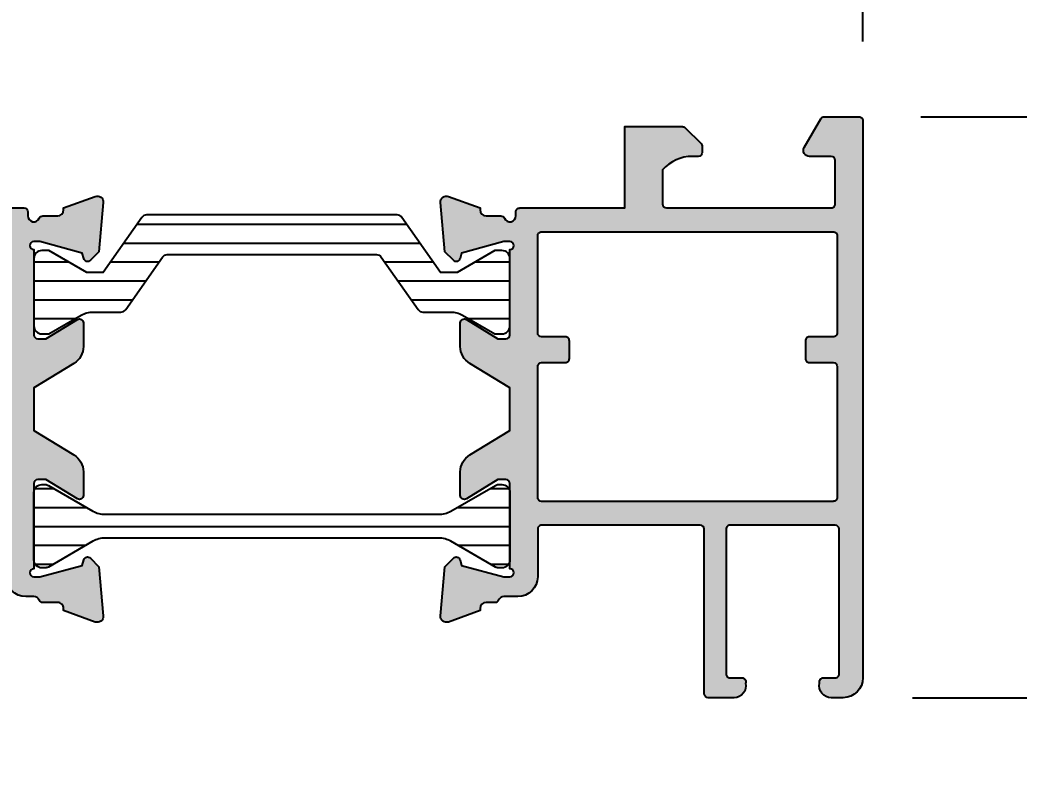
# Model space of a CAD drawing. Extents: x -4122 to 3414, y -5760 to 3840.
# Drawn here: x 757.2 to 807.6, y 2265.8 to 2303.9 of the extents above; entities that cross this region are included whole.
import ezdxf

# ---------------------------------------------------------------- set-up
doc = ezdxf.new("R2010")
doc.units = 0
doc.layers.get('0').update_dxf_attribs({"linetype": 'CONTINUOUS'})
doc.layers.get('DEFPOINTS').update_dxf_attribs({"linetype": 'CONTINUOUS'})
for name, color, linetype in [('ALUM', 7, 'CONTINUOUS'), ('DIM', 94, 'CONTINUOUS'), ('ETEM_AL-HATCH-2', 253, 'CONTINUOUS'), ('POLYAMIDS', 7, 'CONTINUOUS'), ('POLYAMIDS_HATCH', 7, 'CONTINUOUS')]:
    doc.layers.add(name, color=color, linetype=linetype)
doc.styles.add('ETEM_NAN', font='isocpeur.ttf')
doc.dimstyles.new('ETEM_ARCHITECTURE_STYLE$0', dxfattribs={"dimtxt": 2, "dimasz": 1, "dimexe": 1, "dimexo": 1, "dimgap": 1, "dimtad": 0, "dimdec": 1, "dimtxsty": 'ETEM_NAN', "dimblk": 'OBLIQUE', "dimcen": 0, "dimdle": 1, "dimclrd": 7, "dimclre": 7, "dimclrt": 7, "dimazin": 3, "dimtfac": 1, "dimtdec": 1, "dimtmove": 0, "dimatfit": 3, "dimtolj": 1, "dimtzin": 0})
pattern_1 = [(0, (-771.7977707978225, -1011.537675271514), (3e-16, 0.9524999999999999), [])]

# ---------------------------------------------------------------- blocks, each defined once
blk = doc.blocks.new('_OBLIQUE')
at = {"color": 0, "linetype": 'BYBLOCK'}
blk.add_line((-0.5, -0.5), (0.5, 0.5), dxfattribs=at)
blk = doc.blocks.new('*D123')
at = {"layer": 'DEFPOINTS', "color": 0}
for p in [(799.7056006191028, 2337.1768144648), (679.105600619067, 2313.955596538599), (799.7056006191028, 2298.855596538608)]:
    blk.add_point(p, dxfattribs=at)
at = {"layer": 'DIM', "color": 7}
for p, q in [((679.105600619067, 2317.955596538599), (679.105600619067, 2341.1768144648)), ((799.7056006191028, 2302.855596538608), (799.7056006191028, 2341.1768144648)), ((675.105600619067, 2337.1768144648), (727.3056006190849, 2337.1768144648)), ((803.7056006191028, 2337.1768144648), (751.5056006190849, 2337.1768144648))]:
    blk.add_line(p, q, dxfattribs=at)
at = {"layer": 'DIM', "color": 7, "xscale": 6, "yscale": 6, "zscale": 6, "rotation": 180}
blk.add_blockref('_OBLIQUE', (679.105600619067, 2337.1768144648), dxfattribs=at)
at = {"layer": 'DIM', "color": 7, "xscale": 6, "yscale": 6, "zscale": 6}
blk.add_blockref('_OBLIQUE', (799.7056006191028, 2337.1768144648), dxfattribs=at)
at = {"layer": 'DIM', "color": 7, "insert": (739.4056006190849, 2337.1768144648), "char_height": 6, "attachment_point": 5, "style": 'ETEM_NAN'}
blk.add_mtext('120.6', dxfattribs=at)
blk = doc.blocks.new('*D125')
at = {"layer": 'DEFPOINTS', "color": 0}
for p in [(798.6308782940669, 2299.055596538613), (798.205600619096, 2269.755596538625), (817.3838317809077, 2269.755596538625)]:
    blk.add_point(p, dxfattribs=at)
at = {"layer": 'DIM', "color": 7}
for p, q in [((817.3838317809077, 2303.055596538613), (817.3838317809077, 2295.005596538619)), ((802.6308782940669, 2299.055596538613), (821.3838317809077, 2299.055596538613)), ((817.3838317809077, 2265.755596538625), (817.3838317809077, 2273.805596538619)), ((802.205600619096, 2269.755596538625), (821.3838317809077, 2269.755596538625))]:
    blk.add_line(p, q, dxfattribs=at)
at = {"layer": 'DIM', "color": 7, "xscale": 6, "yscale": 6, "zscale": 6}
for p, rotation in [((817.3838317809077, 2299.055596538613), 90), ((817.3838317809077, 2269.755596538625), 270)]:
    blk.add_blockref('_OBLIQUE', p, dxfattribs=dict(at, rotation=rotation))
at = {"layer": 'DIM', "color": 7, "insert": (817.383831780908, 2284.405596538619), "char_height": 6, "attachment_point": 5, "rotation": 90, "style": 'ETEM_NAN'}
blk.add_mtext('29.3', dxfattribs=at)

msp = doc.modelspace()

# ---------------------------------------------------------------- hatches: boundary and pattern name
at = {"layer": 'ETEM_AL-HATCH-2'}
h = msp.add_hatch(color=256, dxfattribs=at)
edge = h.paths.add_edge_path(flags=16)
edge.add_line((743.005600619093, 2279.655596538633), (756.3056006190941, 2279.655596538633))
edge.add_arc((756.3056006190959, 2279.85559653863), 0.1999999999970896, 269.9999999994789, 360)
edge.add_line((756.5056006190948, 2279.85559653863), (756.5056006191021, 2293.055596538634))
edge.add_arc((756.3056006190996, 2293.055596538634), 0.2000000000025466, 0, 89.9999999994789)
edge.add_line((756.3056006191014, 2293.255596538639), (751.0056006191021, 2293.255596538639))
edge.add_arc((751.0056006191057, 2293.055596538634), 0.2000000000043656, 90.00000000104221, 180)
edge.add_line((750.805600619105, 2293.055596538634), (750.8056006190996, 2286.855596538623))
edge.add_arc((750.6056006190988, 2286.855596538623), 0.2000000000007276, 270.00000000026057, 360, ccw=False)
edge.add_line((750.6056006190997, 2286.655596538626), (743.0056006191021, 2286.655596538626))
edge.add_arc((743.0056006191057, 2286.455596538628), 0.1999999999970896, 90.00000000104221, 180.0000000020844)
edge.add_line((742.805600619105, 2286.455596538621), (742.8056006190941, 2279.85559653863))
edge.add_arc((743.005600619093, 2279.85559653863), 0.1999999999989086, 180, 270.0000000005211)
edge = h.paths.add_edge_path()
edge.add_line((757.9056006191017, 2274.85559653863), (757.5056006191003, 2274.855596538637))
edge.add_arc((757.5056006191003, 2275.855596538637), 0.9999999999999999, 180, 270, ccw=False)
edge.add_line((756.5056006191003, 2275.855596538637), (756.5056006190839, 2278.455596538636))
edge.add_line((756.5056006190839, 2278.455596538636), (749.8056006191014, 2278.45559653865))
edge.add_arc((749.8056006191005, 2278.255596538653), 0.1999999999984539, 89.99999999973944, 180)
edge.add_line((749.6056006191016, 2278.255596538653), (749.6056006191006, 2269.955596538636))
edge.add_arc((749.4056006191017, 2269.955596538628), 0.1999999999989086, -89.99999999947892, 2.084391326206969e-09, ccw=False)
edge.add_line((749.4056006191036, 2269.755596538631), (748.1056006191225, 2269.755596538631))
edge.add_arc((748.1056006191234, 2270.355596538637), 0.6000000000067303, 180, 269.99999999991314, ccw=False)
edge.add_line((747.5056006191166, 2270.355596538637), (747.5056006191166, 2270.555596538634))
edge.add_arc((747.7056006191146, 2270.555596538634), 0.1999999999979991, 89.99999999921829, 180, ccw=False)
edge.add_line((747.7056006191174, 2270.755596538631), (748.3056006191159, 2270.755596538631))
edge.add_arc((748.3056006191168, 2270.955596538628), 0.1999999999998181, 269.9999999997394, 360.0000000020844)
edge.add_line((748.5056006191166, 2270.955596538636), (748.5056006191166, 2278.254588671688))
edge.add_arc((748.3056006191168, 2278.25559401188), 0.2000025267561477, 359.7119936755885, 450.0000000002605)
edge.add_line((748.3056006191159, 2278.455596538636), (743.0056006191166, 2278.455596538636))
edge.add_arc((743.0056006191166, 2278.25559401188), 0.2000025267570389, 90, 179.7119936776742)
edge.add_line((742.8056006191159, 2278.256599352066), (742.8056006191159, 2270.955596538636))
edge.add_arc((743.0056006191157, 2270.955596538628), 0.1999999999998181, 179.9999999979156, 270.0000000002606)
edge.add_line((743.0056006191166, 2270.755596538631), (743.6056006191188, 2270.755596538631))
edge.add_arc((743.6056006191216, 2270.555596538634), 0.1999999999975444, 0, 90.00000000078171, ccw=False)
edge.add_line((743.8056006191196, 2270.555596538634), (743.8056006191159, 2270.35559653863))
edge.add_arc((743.2056006191146, 2270.35559653863), 0.6000000000008187, 269.9999999999132, 360, ccw=False)
edge.add_line((743.2056006191137, 2269.755596538631), (741.7056006190992, 2269.755596538631))
edge.add_arc((741.7056006190983, 2269.955596538628), 0.1999999999998181, 179.9999999979156, 270.00000000026057, ccw=False)
edge.add_line((741.5056006190985, 2269.955596538636), (741.5056006190985, 2271.155596538626))
edge.add_arc((741.2056006190992, 2271.155596538633), 0.2999999999995903, 359.9999999986104, 516.4218215227482)
edge.add_arc((740.7473430495979, 2271.35559653863), 0.2000000000039052, 270.00000000078165, 336.4218215217873, ccw=False)
edge.add_line((740.7473430496007, 2271.155596538626), (740.0056006190985, 2271.155596538626))
edge.add_arc((740.0056006190994, 2270.855596538623), 0.3000000000001818, 90.00000000017374, 179.9999999986104)
edge.add_line((739.7056006190992, 2270.85559653863), (739.7056006190992, 2270.755092605138))
edge.add_line((739.7056006190992, 2270.755092605138), (738.1082066620961, 2270.173688752392))
edge.add_arc((738.0056006190994, 2270.455596538628), 0.3000000000007969, 174.9999999995883, 289.9999999997577, ccw=False)
edge.add_line((737.7067422096711, 2270.481743261455), (737.923799868136, 2272.962723650421))
edge.add_line((737.923799868136, 2272.962723650421), (738.3580941125815, 2273.397017894863))
edge.add_arc((738.4995154688181, 2273.255596538624), 0.2000000000001473, 15.000000001055128, 134.9999999996315, ccw=False)
edge.add_line((738.6927006340752, 2273.307360347648), (738.7674152567574, 2273.028521579738))
edge.add_line((738.7674152567574, 2273.028521579738), (740.9056006190999, 2272.455596538628))
edge.add_line((740.9056006190999, 2272.455596538628), (741.2056006190992, 2272.455596538628))
edge.add_arc((741.2056006190992, 2272.655596538633), 0.2000000000007276, 270, 450)
edge.add_line((741.2056006190992, 2272.85559653863), (741.2056006190992, 2277.155596538626))
edge.add_arc((741.0056006190957, 2277.155596538626), 0.2000000000034561, 0, 89.99999999921835)
edge.add_line((741.0056006190985, 2277.35559653863), (740.605600619097, 2277.35559653863))
edge.add_line((740.605600619097, 2277.35559653863), (739.009539618271, 2276.38472616539))
edge.add_arc((738.9056006191008, 2276.555596538634), 0.2000000000013845, 180.0000000020844, 301.3117946462574, ccw=False)
edge.add_line((738.7056006190992, 2276.555596538627), (738.7056006190955, 2277.744516510448))
edge.add_arc((739.705600619101, 2277.744516510448), 1.000000000005472, 121.31179464735851, 180, ccw=False)
edge.add_line((739.1859056232365, 2278.598868376652), (740.1729695255576, 2279.199290978777))
edge.add_arc((740.0170610268001, 2279.455596538636), 0.2999999999986291, 301.3117946473506, 418.6882053526494)
edge.add_line((740.1729695255576, 2279.711902098494), (739.1859056232365, 2280.312324700612))
edge.add_arc((739.7056006190974, 2281.166676566809), 0.9999999999977809, 180, 238.6882053526029, ccw=False)
edge.add_line((738.7056006190992, 2281.166676566809), (738.7056006190992, 2282.35559653863))
edge.add_arc((738.9056006191008, 2282.35559653863), 0.2000000000018214, 58.6882053537426, 180, ccw=False)
edge.add_line((739.009539618271, 2282.526466911874), (740.605600619097, 2281.555596538627))
edge.add_line((740.605600619097, 2281.555596538627), (741.0056006190985, 2281.555596538627))
edge.add_arc((741.0056006191003, 2281.755596538624), 0.1999999999984539, 269.9999999994789, 360)
edge.add_line((741.2056006190992, 2281.755596538624), (741.2056006190992, 2286.055596538634))
edge.add_arc((741.2056006190992, 2286.255596538631), 0.1999999999970896, 270, 450)
edge.add_line((741.2056006190992, 2286.455596538628), (740.9056006190999, 2286.455596538628))
edge.add_line((740.9056006190999, 2286.455596538628), (738.7674152567538, 2285.882671497526))
edge.add_line((738.7674152567538, 2285.882671497526), (738.6927006340752, 2285.603832729609))
edge.add_arc((738.4995154688163, 2285.655596538633), 0.2000000000017866, 224.9999999999999, 344.99999999907976, ccw=False)
edge.add_line((738.3580941125779, 2285.514175182394), (737.923799868136, 2285.948469426836))
edge.add_line((737.923799868136, 2285.948469426836), (737.7067422096711, 2288.429449815809))
edge.add_arc((738.0056006190975, 2288.455596538628), 0.2999999999986677, 70.00000000056878, 184.9999999990576, ccw=False)
edge.add_line((738.1082066620925, 2288.737504324865), (739.7056006190955, 2288.156100472119))
edge.add_line((739.7056006190955, 2288.156100472119), (739.7056006190955, 2288.055596538627))
edge.add_arc((740.0056006190912, 2288.055596538634), 0.2999999999956345, 180.0000000013896, 270.0000000006948)
edge.add_line((740.0056006190948, 2287.755596538639), (740.7473430496007, 2287.755596538639))
edge.add_arc((740.7473430496016, 2287.555596538642), 0.199999999998812, 23.578178476719188, 90.00000000026063, ccw=False)
edge.add_arc((741.2056006190974, 2287.755596538646), 0.3000000000010455, 203.5781784799379, 359.9999999986104)
edge.add_line((741.5056006190985, 2287.755596538639), (741.5056006190948, 2287.955596538628))
edge.add_arc((741.6056006191006, 2287.955596538628), 0.1000000000062755, 90.00000000052108, 180, ccw=False)
edge.add_line((741.6056006190997, 2288.055596538634), (749.5056006190957, 2288.055596538634))
edge.add_arc((749.5056006190975, 2288.255596538631), 0.1999999999989086, 269.9999999994789, 360)
edge.add_line((749.7056006190955, 2288.255596538631), (749.7056006190955, 2314.055596538598))
edge.add_arc((749.9056006190954, 2314.055596538605), 0.1999999999998181, 89.99999999973949, 180.0000000020844, ccw=False)
edge.add_line((749.9056006190963, 2314.255596538602), (754.4056006190963, 2314.255596538602))
edge.add_arc((754.405600619089, 2313.955596538592), 0.3000000000065484, 2.7791884349426255e-09, 89.9999999986104, ccw=False)
edge.add_line((754.7056006190955, 2313.955596538607), (754.7056006190955, 2312.855596538601))
edge.add_arc((753.9056006190954, 2312.855596538608), 0.8000000000001819, 270.00000000006514, 359.9999999994789, ccw=False)
edge.add_arc((753.9056006190935, 2312.255596538602), 0.1999999999979991, 180, 270.00000000078165, ccw=False)
edge.add_line((753.7056006190955, 2312.255596538602), (753.7056006190955, 2312.855596538601))
edge.add_arc((753.5056006190957, 2312.855596538608), 0.1999999999998181, 359.9999999979156, 450.0000000002605)
edge.add_line((753.5056006190948, 2313.055596538605), (751.105600619097, 2313.055596538605))
edge.add_arc((751.1056006190961, 2312.855596538608), 0.1999999999998181, 89.9999999997395, 180.0000000020844)
edge.add_line((750.9056006190963, 2312.855596538601), (750.9056006190963, 2307.255596538602))
edge.add_arc((751.1056006190943, 2307.255596538602), 0.1999999999979991, 180, 270.0000000007817)
edge.add_line((751.105600619097, 2307.055596538605), (753.7056006190955, 2307.055596538605))
edge.add_line((753.7056006190955, 2307.055596538605), (753.7056006190955, 2307.855596538601))
edge.add_arc((753.9056006190954, 2307.855596538608), 0.1999999999998181, 89.99999999973949, 180.0000000020844, ccw=False)
edge.add_arc((753.9056006190935, 2307.255596538602), 0.800000000002001, 0, 89.99999999980457, ccw=False)
edge.add_line((754.7056006190955, 2307.255596538602), (754.7056006190955, 2306.155596538604))
edge.add_arc((754.5056006190975, 2306.155596538604), 0.1999999999979991, 269.99999999921835, 360, ccw=False)
edge.add_line((754.5056006190948, 2305.955596538607), (751.1056006190934, 2305.955596538607))
edge.add_arc((751.1056006190961, 2305.75559653861), 0.1999999999990968, 90.0000000007816, 180.9747850426321)
edge.add_line((750.905629563325, 2305.752194061057), (751.1038438490482, 2294.652194061066))
edge.add_arc((751.3038149048166, 2294.655596538611), 0.1999999999963069, 180.9747850405613, 270)
edge.add_line((751.3038149048166, 2294.455596538614), (757.4056006190999, 2294.455596538621))
edge.add_arc((757.4056006190972, 2294.255596538617), 0.2000000000034561, 0, 89.99999999921829, ccw=False)
edge.add_line((757.6056006191006, 2294.255596538617), (757.6056006191006, 2294.055596538583))
edge.add_arc((757.9056006191017, 2294.055596538591), 0.3000000000010076, 180.0000000013896, 336.4218215213356)
edge.add_arc((758.3638581885939, 2293.855596538586), 0.1999999999973498, 89.99999999869732, 156.4218215209535, ccw=False)
edge.add_line((758.3638581885984, 2294.055596538583), (759.1056006191006, 2294.055596538583))
edge.add_arc((759.1056006191016, 2294.355596538579), 0.2999999999983629, 269.9999999998263, 359.9999999999999)
edge.add_line((759.4056006190999, 2294.355596538579), (759.4056006191036, 2294.456100472071))
edge.add_line((759.4056006191036, 2294.456100472071), (761.002994576103, 2295.037504324817))
edge.add_arc((761.1056006191061, 2294.755596538588), 0.2999999999980005, -5.000000000457078, 110.00000000137561, ccw=False)
edge.add_line((761.4044590285316, 2294.729449815761), (761.1874013700631, 2292.248469426788))
edge.add_line((761.1874013700631, 2292.248469426788), (760.7531071256176, 2291.814175182346))
edge.add_arc((760.6116857693819, 2291.955596538585), 0.1999999999994411, 194.9999999989743, 314.99999999944725, ccw=False)
edge.add_line((760.4185006041239, 2291.903832729568), (760.3437859814453, 2292.182671497478))
edge.add_line((760.3437859814453, 2292.182671497478), (758.2056006190992, 2292.75559653858))
edge.add_line((758.2056006190992, 2292.75559653858), (757.9056006190999, 2292.75559653858))
edge.add_arc((757.9056006190981, 2292.555596538583), 0.1999999999970896, 90, 270)
edge.add_line((757.9056006190963, 2292.355596538586), (757.9056006190999, 2288.055596538591))
edge.add_arc((758.1056006190979, 2288.055596538591), 0.1999999999979991, 180, 270.0000000007817)
edge.add_line((758.1056006191006, 2287.855596538594), (758.5056006191021, 2287.855596538594))
edge.add_line((758.5056006191021, 2287.855596538594), (760.1016616199245, 2288.826466911833))
edge.add_arc((760.2056006190965, 2288.655596538589), 0.2000000000032035, 0, 121.3117946467026, ccw=False)
edge.add_line((760.4056006190999, 2288.655596538589), (760.4056006190999, 2287.466676566768))
edge.add_arc((759.405600619099, 2287.466676566776), 1.000000000001326, 301.3117946471359, 359.99999999958317, ccw=False)
edge.add_line((759.9252956149589, 2286.612324700571), (757.9056006190999, 2285.383761360292))
edge.add_line((757.9056006190999, 2285.383761360292), (757.9056006190999, 2283.227431716918))
edge.add_line((757.9056006190999, 2283.227431716918), (759.9252956149589, 2281.998868376639))
edge.add_arc((759.405600619099, 2281.144516510435), 1.000000000001326, 4.16889633925166e-10, 58.68820535286409, ccw=False)
edge.add_line((760.4056006190999, 2281.144516510442), (760.4056006190999, 2279.955596538621))
edge.add_arc((760.2056006190965, 2279.955596538621), 0.2000000000032035, 238.6882053532974, 360, ccw=False)
edge.add_line((760.1016616199245, 2279.784726165377), (758.5056006191021, 2280.755596538624))
edge.add_line((758.5056006191021, 2280.755596538624), (758.1056006191006, 2280.755596538624))
edge.add_arc((758.1056006191034, 2280.55559653862), 0.2000000000034561, 90.00000000078165, 180)
edge.add_line((757.9056006190999, 2280.55559653862), (757.9056006190999, 2276.255596538624))
edge.add_arc((757.9056006190999, 2276.055596538627), 0.1999999999970896, 90, 270)
edge.add_line((757.9056006190999, 2275.85559653863), (758.2056006190992, 2275.85559653863))
edge.add_line((758.2056006190992, 2275.85559653863), (760.3437859814453, 2276.428521579732))
edge.add_line((760.3437859814453, 2276.428521579732), (760.4185006041239, 2276.70736034765))
edge.add_arc((760.6116857693792, 2276.655596538633), 0.1999999999966333, 44.99999999852611, 165.0000000008234, ccw=False)
edge.add_line((760.7531071256176, 2276.797017894864), (761.1874013700631, 2276.362723650422))
edge.add_line((761.1874013700631, 2276.362723650422), (761.4044590285316, 2273.881743261456))
edge.add_arc((761.1056006191025, 2273.85559653863), 0.300000000002014, -110.00000000024738, 5.000000000396483, ccw=False)
edge.add_line((761.002994576103, 2273.573688752393), (759.4056006190999, 2274.155092605139))
edge.add_line((759.4056006190999, 2274.155092605139), (759.4056006190999, 2274.255596538624))
edge.add_arc((759.1056006191034, 2274.255596538631), 0.299999999996544, 359.9999999986104, 450.0000000005211)
edge.add_line((759.1056006191006, 2274.555596538627), (758.3638581885984, 2274.555596538627))
edge.add_arc((758.3638581885975, 2274.755596538624), 0.1999999999988121, 203.5781784767192, 270.00000000026057, ccw=False)
edge.add_arc((757.9056006191017, 2274.555596538627), 0.3000000000010076, 23.57817847866435, 90)
h = msp.add_hatch(color=256, dxfattribs=at)
edge = h.paths.add_edge_path(flags=16)
edge.add_arc((798.2056006190965, 2293.055596538617), 0.1999999999998181, -1.3026806300331373e-09, 90.00000000026063, ccw=False)
edge.add_line((798.4056006190963, 2293.055596538612), (798.4056006191008, 2288.155596538618))
edge.add_arc((798.2056006191019, 2288.15559653862), 0.1999999999984539, 269.99999999960914, 359.9999999996092, ccw=False)
edge.add_line((798.205600619101, 2287.955596538621), (797.0056006191012, 2287.955596538621))
edge.add_arc((797.0056006190994, 2287.755596538623), 0.1999999999979991, 89.9999999994789, 179.9999999997395)
edge.add_line((796.8056006191014, 2287.755596538624), (796.8056006191014, 2286.855596538615))
edge.add_arc((797.0056006190994, 2286.855596538616), 0.1999999999979991, 180.0000000002605, 270.0000000005211)
edge.add_line((797.0056006191012, 2286.655596538618), (798.205600619101, 2286.655596538618))
edge.add_arc((798.2056006191019, 2286.45559653862), 0.1999999999984539, 3.907985046680551e-10, 90.0000000003908, ccw=False)
edge.add_line((798.4056006191008, 2286.455596538621), (798.4056006191072, 2279.85559653863))
edge.add_arc((798.2056006191092, 2279.855596538631), 0.1999999999979991, 269.99999999921835, 359.99999999973943, ccw=False)
edge.add_line((798.2056006191065, 2279.655596538633), (783.5056006190985, 2279.655596538633))
edge.add_arc((783.5056006191012, 2279.855596538636), 0.2000000000034561, 179.9999999997395, 269.99999999921835, ccw=False)
edge.add_line((783.3056006190977, 2279.855596538637), (783.3056006190977, 2286.455596538621))
edge.add_arc((783.5056006190957, 2286.45559653862), 0.1999999999984539, 89.9999999996092, 179.9999999996092, ccw=False)
edge.add_line((783.5056006190975, 2286.655596538618), (784.7056006191037, 2286.655596538618))
edge.add_arc((784.7056006191056, 2286.855596538616), 0.1999999999979991, 269.9999999994789, 359.9999999997394)
edge.add_line((784.9056006191036, 2286.855596538615), (784.9056006191036, 2287.755596538624))
edge.add_arc((784.7056006191056, 2287.755596538623), 0.1999999999979991, 2.60551e-10, 90.0000000005211)
edge.add_line((784.7056006191037, 2287.955596538621), (783.5056006190975, 2287.955596538621))
edge.add_arc((783.5056006190966, 2288.15559653862), 0.1999999999989086, 180.0000000005211, 270.00000000026057, ccw=False)
edge.add_line((783.3056006190977, 2288.155596538618), (783.3056006190977, 2293.055596538612))
edge.add_arc((783.5056006191012, 2293.055596538621), 0.2000000000034561, 90.00000000078171, 180.000000002345, ccw=False)
edge.add_line((783.5056006190985, 2293.255596538624), (798.2056006190955, 2293.255596538617))
edge = h.paths.add_edge_path()
edge.add_arc((781.6056006191038, 2274.555596538627), 0.3000000000029104, 90.0000000010042, 156.4218215230109)
edge.add_arc((781.1473430496067, 2274.755596538625), 0.19999999999752, 269.99999999861586, 336.421821520809, ccw=False)
edge.add_line((781.1473430496021, 2274.555596538627), (780.7056006190955, 2274.555596538627))
edge.add_arc((780.7056006190974, 2274.255596538625), 0.3000000000013472, 90.00000000039623, 180.0000000002986)
edge.add_line((780.4056006190963, 2274.255596538624), (780.4056006190963, 2274.155092605139))
edge.add_line((780.4056006190963, 2274.155092605139), (778.8082066620932, 2273.573688752393))
edge.add_arc((778.7056006190965, 2273.85559653863), 0.3000000000008572, 174.9999999996198, 289.99999999975677, ccw=False)
edge.add_line((778.4067422096682, 2273.881743261456), (778.6237998681368, 2276.362723650422))
edge.add_line((778.6237998681368, 2276.362723650422), (779.0580941125822, 2276.797017894864))
edge.add_arc((779.1995154688198, 2276.65559653863), 0.1999999999982411, 15.000000000045588, 135.0000000006333, ccw=False)
edge.add_line((779.3927006340759, 2276.70736034765), (779.4674152567545, 2276.428521579732))
edge.add_line((779.4674152567545, 2276.428521579732), (781.6056006191006, 2275.85559653863))
edge.add_line((781.6056006191006, 2275.85559653863), (781.9056006191036, 2275.85559653863))
edge.add_arc((781.9056006191036, 2276.055596538627), 0.1999999999970896, 270, 450)
edge.add_line((781.9056006191036, 2276.255596538624), (781.9056006190999, 2280.555596538627))
edge.add_arc((781.705600619101, 2280.555596538625), 0.1999999999989512, 5.292443e-10, 90.00000000050889)
edge.add_line((781.7056006190992, 2280.755596538624), (781.3056006190977, 2280.755596538624))
edge.add_line((781.3056006190977, 2280.755596538624), (779.7095396182644, 2279.784726165377))
edge.add_arc((779.6056006190952, 2279.955596538613), 0.199999999995345, 179.9999999998778, 301.31179464716064, ccw=False)
edge.add_line((779.4056006190999, 2279.955596538614), (779.4056006190999, 2281.144516510442))
edge.add_arc((780.4056006190976, 2281.144516510441), 0.9999999999978826, 121.3117946471638, 179.9999999999218, ccw=False)
edge.add_line((779.8859056232409, 2281.998868376639), (781.9056006190999, 2283.227431716918))
edge.add_line((781.9056006190999, 2283.227431716918), (781.9056006190999, 2285.383761360292))
edge.add_line((781.9056006190999, 2285.383761360292), (779.8859056232409, 2286.612324700571))
edge.add_arc((780.4056006190985, 2287.46667656677), 0.9999999999987532, 180.0000000001058, 238.6882053528075, ccw=False)
edge.add_line((779.4056006190999, 2287.466676566768), (779.4056006190999, 2288.655596538589))
edge.add_arc((779.6056006190988, 2288.655596538592), 0.1999999999992497, 58.68820535360442, 180.0000000008549, ccw=False)
edge.add_line((779.7095396182681, 2288.826466911833), (781.3056006190977, 2287.855596538586))
edge.add_line((781.3056006190977, 2287.855596538586), (781.7056006190992, 2287.855596538586))
edge.add_arc((781.7056006190974, 2288.055596538589), 0.2000000000025182, 270.0000000005089, 360.0000000005293)
edge.add_line((781.9056006190999, 2288.055596538591), (781.9056006190999, 2292.355596538601))
edge.add_arc((781.9056006190981, 2292.555596538598), 0.1999999999970896, 270.0000000005211, 450.0000000005211)
edge.add_line((781.9056006190963, 2292.755596538595), (781.605600619097, 2292.755596538595))
edge.add_line((781.605600619097, 2292.755596538595), (779.4674152567509, 2292.182671497485))
edge.add_line((779.4674152567509, 2292.182671497485), (779.3927006340723, 2291.903832729575))
edge.add_arc((779.1995154688143, 2291.955596538592), 0.1999999999992118, 225.0000000004721, 345.00000000117575, ccw=False)
edge.add_line((779.0580941125786, 2291.814175182354), (778.6237998681331, 2292.248469426803))
edge.add_line((778.6237998681331, 2292.248469426803), (778.4067422096646, 2294.729449815768))
edge.add_arc((778.7056006190928, 2294.755596538595), 0.3000000000008449, 70.00000000024329, 185.0000000003802, ccw=False)
edge.add_line((778.8082066620896, 2295.037504324832), (780.4056006190926, 2294.456100472086))
edge.add_line((780.4056006190926, 2294.456100472086), (780.4056006190963, 2294.355596538586))
edge.add_arc((780.7056006190937, 2294.355596538595), 0.2999999999972687, 180.0000000017044, 270.0000000003827)
edge.add_line((780.7056006190955, 2294.055596538598), (781.4473430495977, 2294.055596538598))
edge.add_arc((781.4473430495959, 2293.855596538595), 0.2000000000025182, 23.578178477856284, 89.99999999954002, ccw=False)
edge.add_arc((781.9056006190926, 2294.055596538597), 0.2999999999991232, 203.5781784786371, 360.0000000001683)
edge.add_line((782.2056006190919, 2294.055596538598), (782.2056006190955, 2294.255596538624))
edge.add_arc((782.4056006190981, 2294.255596538626), 0.2000000000025466, 90.00000000052108, 180.0000000005211, ccw=False)
edge.add_line((782.4056006190963, 2294.455596538628), (787.7056006188918, 2294.455596538614))
edge.add_line((787.7056006188918, 2294.455596538614), (787.7056006188918, 2298.555596538605))
edge.add_line((787.7056006188918, 2298.555596538605), (790.6056006191006, 2298.555596538605))
edge.add_arc((790.6056006190988, 2298.355596538598), 0.2000000000072646, 44.99999999954508, 89.99999999956839, ccw=False)
edge.add_line((790.7470219753427, 2298.497017894839), (791.5470219753383, 2297.697017894844))
edge.add_arc((791.4056006190958, 2297.555596538599), 0.2000000000084103, -4.723119673144538e-10, 45.000000000322416, ccw=False)
edge.add_line((791.6056006191043, 2297.555596538598), (791.6056006191006, 2297.25559653861))
edge.add_arc((791.4056006190999, 2297.255596538613), 0.2000000000005855, 269.9999999999593, 359.99999999899853, ccw=False)
edge.add_line((791.4056006190999, 2297.055596538612), (791.1056006190861, 2297.055596538612))
edge.add_arc((791.1056006191002, 2295.055596538612), 2.000000000000341, 90.00000000041119, 138.5903778907093)
edge.add_line((789.6056006191006, 2296.378472194145), (789.6056006191006, 2294.655596538611))
edge.add_arc((789.8056006190996, 2294.655596538613), 0.1999999999988944, 180.0000000005211, 270.0000000005252)
edge.add_line((789.8056006191014, 2294.455596538614), (798.1056006190388, 2294.455596538614))
edge.add_arc((798.1056006190406, 2294.655596538613), 0.1999999999989086, 269.9999999994789, 359.9999999994789)
edge.add_line((798.3056006190395, 2294.655596538611), (798.3056006190395, 2296.855596538615))
edge.add_arc((798.1056006190406, 2296.855596538613), 0.1999999999990649, 5.699554e-10, 90.00000000047632)
edge.add_line((798.1056006190388, 2297.055596538612), (797.0056006190839, 2297.055596538612))
edge.add_arc((797.0056006190848, 2297.35559653861), 0.2999999999978513, 149.9999999999284, 269.99999999985346, ccw=False)
edge.add_line((796.7457929979514, 2297.50559653861), (797.5829508882757, 2298.955596538614))
edge.add_arc((797.7561559690303, 2298.855596538615), 0.1999999999975156, 89.99999999989012, 149.9999999999295, ccw=False)
edge.add_line((797.7561559690307, 2299.055596538612), (799.5056006191021, 2299.055596538612))
edge.add_arc((799.5056006191003, 2298.85559653861), 0.2000000000023476, -5.780975698144175e-10, 89.99999999953383, ccw=False)
edge.add_line((799.7056006191028, 2298.855596538608), (799.7056006190228, 2270.755596538624))
edge.add_arc((798.705600619021, 2270.755596538626), 1.000000000001762, 269.9999999998925, 359.99999999989905, ccw=False)
edge.add_line((798.7056006190192, 2269.755596538624), (798.105600619017, 2269.755596538624))
edge.add_arc((798.1056006190202, 2270.355596538622), 0.5999999999975216, 167.7472242994056, 269.9999999996852, ccw=False)
edge.add_arc((797.7056006190228, 2270.555596538624), 0.2000000000002133, 90.00000000013023, 201.3045340616676, ccw=False)
edge.add_line((797.7056006190228, 2270.755596538624), (798.3056006190213, 2270.755596538624))
edge.add_arc((798.3056006190195, 2270.955596538627), 0.2000000000024613, 270.0000000005007, 360.0000000005456)
edge.add_line((798.5056006190221, 2270.955596538628), (798.5056006190184, 2278.255596538639))
edge.add_arc((798.3056006190213, 2278.255596538639), 0.1999999999972033, 3.25689e-11, 89.99999999996744)
edge.add_line((798.3056006190213, 2278.455596538636), (793.0056006190221, 2278.455596538643))
edge.add_arc((793.0056006190239, 2278.25559653864), 0.2000000000025182, 90.00000000051297, 180.0000000005293)
edge.add_line((792.8056006190213, 2278.255596538639), (792.8056006190213, 2270.955596538628))
edge.add_arc((793.0056006190239, 2270.955596538627), 0.2000000000025466, 179.9999999994789, 269.9999999994789)
edge.add_line((793.0056006190221, 2270.755596538624), (793.6056006190206, 2270.755596538624))
edge.add_arc((793.605600619022, 2270.555596538625), 0.199999999998937, -21.304534062204198, 90.00000000040711, ccw=False)
edge.add_arc((793.2056006190201, 2270.355596538624), 0.600000000000142, -90.00000000007049, 12.252775700284587, ccw=False)
edge.add_line((793.2056006190192, 2269.755596538624), (791.9056006190199, 2269.755596538624))
edge.add_arc((791.9056006190217, 2269.955596538627), 0.2000000000026887, 179.9999999995196, 269.99999999943816, ccw=False)
edge.add_line((791.7056006190192, 2269.955596538628), (791.7056006190155, 2278.255596538639))
edge.add_arc((791.5056006190084, 2278.255596538643), 0.2000000000071225, 359.9999999987054, 449.9999999986891)
edge.add_line((791.505600619013, 2278.45559653865), (783.5056006190985, 2278.455596538636))
edge.add_arc((783.5056006190966, 2278.255596538637), 0.1999999999983118, 89.99999999956846, 179.9999999996499)
edge.add_line((783.3056006190986, 2278.255596538639), (783.3056006191059, 2275.855596538637))
edge.add_arc((782.3056006191023, 2275.85559653864), 1.000000000003183, 270.00000000039086, 359.9999999998176, ccw=False)
edge.add_line((782.3056006191096, 2274.855596538637), (781.6056006190988, 2274.85559653863))
at = {"layer": 'POLYAMIDS_HATCH', "ltscale": 0.1}
h = msp.add_hatch(dxfattribs=at)
h.set_pattern_fill('ANSI31', color=256, scale=0.3, angle=315)
h.set_pattern_definition(pattern_1)
edge = h.paths.add_edge_path()
edge.add_arc((762.2905646050399, 2289.505596538588), 0.2999999999960892, 270, 325.0000000001167)
edge.add_line((762.5363102183233, 2289.333523607686), (764.3877610828945, 2291.9776694695))
edge.add_arc((764.6335066961815, 2291.805596538598), 0.3000000000008269, 90, 144.9999999998749, ccw=False)
edge.add_line((764.6335066961815, 2292.105596538594), (775.1776945420183, 2292.105596538594))
edge.add_arc((775.1776945420183, 2291.805596538598), 0.3000000000001819, 35.00000000012511, 90, ccw=False)
edge.add_line((775.4234401553053, 2291.9776694695), (777.2748910198766, 2289.333523607686))
edge.add_arc((777.5206366331599, 2289.505596538588), 0.2999999999954993, 214.9999999998833, 270)
edge.add_line((777.5206366331599, 2289.205596538592), (778.9180361843951, 2289.205596538592))
edge.add_arc((778.9180361843951, 2288.00559653858), 1.200000000013461, 60.00000000005292, 90, ccw=False)
edge.add_line((779.5180361844009, 2289.044827023132), (781.1448311036415, 2288.105596538594))
edge.add_line((781.1448311036415, 2288.105596538594), (781.5056006191057, 2288.105596538594))
edge.add_arc((781.5056006191021, 2288.505596538595), 0.3999999999978172, 270.0000000005211, 360.0000000005211)
edge.add_line((781.9056006190999, 2288.505596538595), (781.9056006190999, 2291.905596538589))
edge.add_arc((781.5056006191021, 2291.905596538589), 0.3999999999978172, 359.9999999994789, 449.9999999994789)
edge.add_line((781.5056006191057, 2292.305596538591), (781.1448311036415, 2292.305596538591))
edge.add_line((781.1448311036415, 2292.305596538591), (779.2395752153147, 2291.205596538592))
edge.add_line((779.2395752153147, 2291.205596538592), (778.4056006190999, 2291.205596538592))
edge.add_line((778.4056006190999, 2291.205596538592), (776.4645742564076, 2293.9776694695))
edge.add_arc((776.2188286431206, 2293.805596538598), 0.3000000000010877, 35.00000000019619, 89.99999999930522)
edge.add_line((776.2188286431242, 2294.105596538594), (775.9056006190999, 2294.105596538594))
edge.add_line((775.9056006190999, 2294.105596538594), (763.5923725950756, 2294.105596538594))
edge.add_arc((763.5923725950793, 2293.805596538598), 0.2999999999983629, 90.00000000069478, 145.0000000001595)
edge.add_line((763.3466269817923, 2293.9776694695), (761.4056006190999, 2291.205596538592))
edge.add_line((761.4056006190999, 2291.205596538592), (760.5716260228851, 2291.205596538592))
edge.add_line((760.5716260228851, 2291.205596538592), (758.6663701345583, 2292.305596538591))
edge.add_line((758.6663701345583, 2292.305596538591), (758.3056006190941, 2292.305596538591))
edge.add_arc((758.3056006190977, 2291.905596538589), 0.3999999999978172, 90.0000000005211, 180.0000000005211)
edge.add_line((757.9056006190999, 2291.905596538589), (757.9056006190999, 2288.505596538595))
edge.add_arc((758.3056006190977, 2288.505596538595), 0.3999999999978172, 179.9999999994789, 269.9999999994789)
edge.add_line((758.3056006190941, 2288.105596538594), (758.6663701345583, 2288.105596538594))
edge.add_line((758.6663701345583, 2288.105596538594), (760.2931650537989, 2289.044827023132))
edge.add_arc((760.8931650538048, 2288.00559653858), 1.200000000013563, 90, 119.99999999994711, ccw=False)
edge.add_line((760.8931650538048, 2289.205596538592), (762.2905646050399, 2289.205596538592))
h = msp.add_hatch(dxfattribs=at)
h.set_pattern_fill('ANSI31', color=256, scale=0.3, angle=315)
h.set_pattern_definition(pattern_1)
edge = h.paths.add_edge_path()
edge.add_arc((758.3056006190996, 2280.105596538619), 0.4000000000000909, 90, 180, ccw=False)
edge.add_line((758.3056006190996, 2280.505596538619), (758.4859853768289, 2280.505596538619))
edge.add_arc((758.4859853768285, 2280.205596538619), 0.2999999999994714, 59.99999999986221, 89.99999999986159, ccw=False)
edge.add_line((758.6359853768286, 2280.465404159754), (760.8859853768286, 2279.166366054077))
edge.add_arc((761.4859853768289, 2280.205596538619), 1.200000000000558, 240.0000000000267, 270.0000000000271)
edge.add_line((761.4859853768289, 2279.005596538619), (778.32521586137, 2279.005596538619))
edge.add_arc((778.3252158613709, 2280.205596538619), 1.200000000000585, 269.9999999999729, 299.9999999999727)
edge.add_line((778.9252158613704, 2279.166366054077), (781.1752158613699, 2280.465404159754))
edge.add_arc((781.32521586137, 2280.205596538618), 0.3000000000000943, 89.99999999993219, 119.9999999999313, ccw=False)
edge.add_line((781.32521586137, 2280.505596538618), (781.5056006190994, 2280.505596538618))
edge.add_arc((781.5056006190998, 2280.105596538619), 0.3999999999998636, 3.26281224261038e-11, 90.00000000003263, ccw=False)
edge.add_line((781.9056006190999, 2280.105596538619), (781.9056006190999, 2276.705596538618))
edge.add_arc((781.5056006190998, 2276.705596538618), 0.3999999999998636, 269.99999999996743, 359.99999999996743, ccw=False)
edge.add_line((781.5056006190994, 2276.305596538618), (781.32521586137, 2276.305596538618))
edge.add_arc((781.32521586137, 2276.605596538618), 0.299999999999244, 240.0000000000249, 270.00000000002444, ccw=False)
edge.add_line((781.1752158613704, 2276.345788917483), (778.9252158613704, 2277.64482702316))
edge.add_arc((778.3252158613709, 2276.605596538618), 1.200000000000589, 60.00000000002675, 90.00000000002646)
edge.add_line((778.32521586137, 2277.805596538618), (761.4859853768289, 2277.805596538618))
edge.add_arc((761.4859853768289, 2276.605596538618), 1.200000000000585, 89.99999999997354, 119.9999999999732)
edge.add_line((760.8859853768286, 2277.64482702316), (758.6359853768286, 2276.345788917483))
edge.add_arc((758.4859853768285, 2276.605596538618), 0.2999999999994716, 270.0000000001384, 300.00000000013785, ccw=False)
edge.add_line((758.4859853768289, 2276.305596538618), (758.3056006190996, 2276.305596538618))
edge.add_arc((758.3056006190996, 2276.705596538618), 0.4000000000000909, 180, 270, ccw=False)
edge.add_line((757.9056006190999, 2276.705596538618), (757.9056006190999, 2280.105596538619))

# ---------------------------------------------------------------- linework, layer by layer
at = {"layer": 'ALUM'}
msp.add_lwpolyline([(781.6056006190988, 2274.85559653863, 0.2982166266995966), (781.3306460774015, 2274.675596538622, -0.2982166267004692), (781.1473430496021, 2274.555596538627), (780.7056006190955, 2274.555596538627, 0.4142135623725989), (780.4056006190963, 2274.255596538624), (780.4056006190963, 2274.155092605139), (778.8082066620932, 2273.573688752393, -0.5486187866274496), (778.4067422096682, 2273.881743261456), (778.6237998681368, 2276.362723650422), (779.0580941125822, 2276.797017894864, -0.5773502691930515), (779.3927006340759, 2276.70736034765), (779.4674152567545, 2276.428521579732), (781.6056006191006, 2275.85559653863), (781.9056006191036, 2275.85559653863, 1), (781.9056006191036, 2276.255596538624), (781.9056006190999, 2280.555596538627, 0.4142135623729704), (781.7056006190992, 2280.755596538624), (781.3056006190977, 2280.755596538624), (779.7095396182644, 2279.784726165377, -0.5850073685778858), (779.4056006190999, 2279.955596538614), (779.4056006190999, 2281.144516510442, -0.2618237868476055), (779.8859056232409, 2281.998868376639), (781.9056006190999, 2283.227431716918), (781.9056006190999, 2285.383761360292), (779.8859056232409, 2286.612324700571, -0.2618237868473404), (779.4056006190999, 2287.466676566768), (779.4056006190999, 2288.655596538589, -0.5850073685776894), (779.7095396182681, 2288.826466911833), (781.3056006190977, 2287.855596538586), (781.7056006190992, 2287.855596538586, 0.4142135623732174), (781.9056006190999, 2288.055596538591), (781.9056006190999, 2292.355596538601, 1), (781.9056006190963, 2292.755596538595), (781.605600619097, 2292.755596538595), (779.4674152567509, 2292.182671497485), (779.3927006340723, 2291.903832729575, -0.5773502691937279), (779.0580941125786, 2291.814175182354), (778.6237998681331, 2292.248469426803), (778.4067422096646, 2294.729449815768, -0.5486187866274587), (778.8082066620896, 2295.037504324832), (780.4056006190926, 2294.456100472086), (780.4056006190963, 2294.355596538586, 0.4142135623663453), (780.7056006190955, 2294.055596538598), (781.4473430495977, 2294.055596538598, -0.2982166266980599), (781.6306460773972, 2293.935596538595, 0.8128360659220498), (782.2056006190919, 2294.055596538598), (782.2056006190955, 2294.255596538624, -0.414213562373107), (782.4056006190963, 2294.455596538628), (787.7056006188918, 2294.455596538614), (787.7056006188918, 2298.555596538605), (790.6056006191006, 2298.555596538605, -0.1989123673797751), (790.7470219753427, 2298.497017894839), (791.5470219753383, 2297.697017894844, -0.1989123673832681), (791.6056006191043, 2297.555596538598), (791.6056006191006, 2297.25559653861, -0.4142135623681669), (791.4056006190999, 2297.055596538612), (791.1056006190861, 2297.055596538612, 0.2152504370195628), (789.6056006191006, 2296.378472194145), (789.6056006191006, 2294.655596538611, 0.4142135623731363), (789.8056006191014, 2294.455596538614), (798.1056006190388, 2294.455596538614, 0.414213562373089), (798.3056006190395, 2294.655596538611), (798.3056006190395, 2296.855596538615, 0.4142135623726182), (798.1056006190388, 2297.055596538612), (797.0056006190839, 2297.055596538612, -0.5773502691891911), (796.7457929979514, 2297.50559653861), (797.5829508882757, 2298.955596538614, -0.2679491924313089), (797.7561559690307, 2299.055596538612), (799.5056006191021, 2299.055596538612, -0.4142135623736504), (799.7056006191028, 2298.855596538608), (799.7056006190228, 2270.755596538624, -0.4142135623731255), (798.7056006190192, 2269.755596538624), (798.105600619017, 2269.755596538624, -0.4783301134800214), (797.5192681232161, 2270.482931547009, -0.527823237000937), (797.7056006190228, 2270.755596538624), (798.3056006190213, 2270.755596538624, 0.4142135623733164), (798.5056006190221, 2270.955596538628), (798.5056006190184, 2278.255596538639, 0.4142135623727738), (798.3056006190213, 2278.455596538636), (793.0056006190221, 2278.455596538643, 0.4142135623731957), (792.8056006190213, 2278.255596538639), (792.8056006190213, 2270.955596538628, 0.4142135623730951), (793.0056006190221, 2270.755596538624), (793.6056006190206, 2270.755596538624, -0.5278232370069463), (793.7919331148273, 2270.482931547009, -0.4783301134804264), (793.2056006190192, 2269.755596538624), (791.9056006190199, 2269.755596538624, -0.4142135623726957), (791.7056006190192, 2269.955596538628), (791.7056006190155, 2278.255596538639, 0.4142135623729921), (791.505600619013, 2278.45559653865), (783.5056006190985, 2278.455596538636, 0.4142135623734972), (783.3056006190986, 2278.255596538639), (783.3056006191059, 2275.855596538637, -0.4142135623701648), (782.3056006191096, 2274.855596538637)], format="xyb", close=True, dxfattribs=at)
msp.add_lwpolyline([(751.3038149048166, 2294.455596538614), (757.4056006190999, 2294.455596538621, -0.4142135623729286), (757.6056006191006, 2294.255596538617), (757.6056006191006, 2294.055596538583, 0.8128360659179894), (758.180555160799, 2293.935596538588, -0.2982166266987181), (758.3638581885984, 2294.055596538583), (759.1056006191006, 2294.055596538583, 0.4142135623661647), (759.4056006190999, 2294.355596538579), (759.4056006191036, 2294.456100472071), (761.002994576103, 2295.037504324817, -0.5486187866249299), (761.4044590285316, 2294.729449815761), (761.1874013700631, 2292.248469426788), (760.7531071256176, 2291.814175182346, -0.5773502691925092), (760.4185006041239, 2291.903832729568), (760.3437859814453, 2292.182671497478), (758.2056006190992, 2292.75559653858), (757.9056006190999, 2292.75559653858, 0.9999999999999999), (757.9056006190963, 2292.355596538586), (757.9056006190999, 2288.055596538591, 0.4142135623728349), (758.1056006191006, 2287.855596538594), (758.5056006191021, 2287.855596538594), (760.1016616199245, 2288.826466911833, -0.5850073685784518), (760.4056006190999, 2288.655596538589), (760.4056006190999, 2287.466676566768, -0.2618237868473254), (759.9252956149589, 2286.612324700571), (757.9056006190999, 2285.383761360292), (757.9056006190999, 2283.227431716918), (759.9252956149589, 2281.998868376639, -0.2618237868471341), (760.4056006190999, 2281.144516510442), (760.4056006190999, 2279.955596538621, -0.5850073685785231), (760.1016616199245, 2279.784726165377), (758.5056006191021, 2280.755596538624), (758.1056006191006, 2280.755596538624, 0.4142135623730638), (757.9056006190999, 2280.55559653862), (757.9056006190999, 2276.255596538624, 0.9999999999999999), (757.9056006190999, 2275.85559653863), (758.2056006190992, 2275.85559653863), (760.3437859814453, 2276.428521579732), (760.4185006041239, 2276.70736034765, -0.577350269192958), (760.7531071256176, 2276.797017894864), (761.1874013700631, 2276.362723650422), (761.4044590285316, 2273.881743261456, -0.5486187866275223), (761.002994576103, 2273.573688752393), (759.4056006190999, 2274.155092605139), (759.4056006190999, 2274.255596538624, 0.4142135623800252), (759.1056006191006, 2274.555596538627), (758.3638581885984, 2274.555596538627, -0.2982166266963908), (758.180555160799, 2274.67559653863, 0.2982166266973796), (757.9056006191008, 2274.85559653863), (757.5056006190894, 2274.855596538637, -0.4142135623698984), (756.5056006190912, 2275.855596538637)], format="xyb", dxfattribs=at)
at = {"layer": 'ALUM', "elevation": 6.692934e-10}
msp.add_lwpolyline([(798.2056006190955, 2293.255596538617, -0.4142135623810866), (798.4056006190963, 2293.055596538612), (798.4056006191008, 2288.155596538618, -0.414213562373095), (798.205600619101, 2287.955596538621), (797.0056006191012, 2287.955596538621, 0.414213562374427), (796.8056006191014, 2287.755596538624), (796.8056006191014, 2286.855596538615, 0.414213562374427), (797.0056006191012, 2286.655596538618), (798.205600619101, 2286.655596538618, -0.414213562373095), (798.4056006191008, 2286.455596538621), (798.4056006191072, 2279.85559653863, -0.4142135623757589), (798.2056006191065, 2279.655596538633), (783.5056006190985, 2279.655596538633, -0.4142135623704312), (783.3056006190977, 2279.855596538637), (783.3056006190977, 2286.455596538621, -0.414213562373095), (783.5056006190975, 2286.655596538618), (784.7056006191037, 2286.655596538618, 0.414213562374427), (784.9056006191036, 2286.855596538615), (784.9056006191036, 2287.755596538624, 0.414213562374427), (784.7056006191037, 2287.955596538621), (783.5056006190975, 2287.955596538621, -0.4142135623717631), (783.3056006190977, 2288.155596538618), (783.3056006190977, 2293.055596538612, -0.4142135623810866), (783.5056006190985, 2293.255596538624)], format="xyb", close=True, dxfattribs=at)
at = {"layer": 'POLYAMIDS'}
for points in [[(762.2905646050399, 2289.205596538592, 0.2446984432291353), (762.5363102183233, 2289.333523607686), (764.3877610828945, 2291.9776694695, -0.2446984432287937), (764.6335066961815, 2292.105596538594), (775.1776945420183, 2292.105596538594, -0.2446984432287937), (775.4234401553053, 2291.9776694695), (777.2748910198766, 2289.333523607686, 0.2446984432291353), (777.5206366331599, 2289.205596538592), (778.9180361843951, 2289.205596538592, -0.1316524975871618), (779.5180361844009, 2289.044827023132), (781.1448311036415, 2288.105596538594), (781.5056006191057, 2288.105596538594, 0.414213562373095), (781.9056006190999, 2288.505596538595), (781.9056006190999, 2291.905596538589, 0.414213562373095), (781.5056006191057, 2292.305596538591), (781.1448311036415, 2292.305596538591), (779.2395752153147, 2291.205596538592), (778.4056006190999, 2291.205596538592), (776.4645742564076, 2293.9776694695, 0.2446984432252029), (776.2188286431242, 2294.105596538594), (775.9056006190999, 2294.105596538594), (763.5923725950756, 2294.105596538594, 0.2446984432271018), (763.3466269817923, 2293.9776694695), (761.4056006190999, 2291.205596538592), (760.5716260228851, 2291.205596538592), (758.6663701345583, 2292.305596538591), (758.3056006190941, 2292.305596538591, 0.414213562373095), (757.9056006190999, 2291.905596538589), (757.9056006190999, 2288.505596538595, 0.414213562373095), (758.3056006190941, 2288.105596538594), (758.6663701345583, 2288.105596538594), (760.2931650537989, 2289.044827023132, -0.131652497587155), (760.8931650538048, 2289.205596538592)], [(757.9056006190999, 2280.105596538619, -0.4142135623731054), (758.3056006190996, 2280.505596538619), (758.4859853768289, 2280.505596538619, -0.1316524975873974), (758.6359853768286, 2280.465404159754), (760.8859853768286, 2279.166366054077, 0.1316524975873971), (761.4859853768289, 2279.005596538619), (778.32521586137, 2279.005596538619, 0.1316524975873959), (778.9252158613704, 2279.166366054077), (781.1752158613704, 2280.465404159754, -0.1316524975873974), (781.32521586137, 2280.505596538618), (781.5056006190994, 2280.505596538618, -0.4142135623731054), (781.9056006190999, 2280.105596538619), (781.9056006190999, 2276.705596538618, -0.41421356237309), (781.5056006190994, 2276.305596538618), (781.32521586137, 2276.305596538618, -0.1316524975873975), (781.1752158613704, 2276.345788917483), (778.9252158613704, 2277.64482702316, 0.1316524975873942), (778.32521586137, 2277.805596538618), (761.4859853768289, 2277.805596538618, 0.1316524975873946), (760.8859853768286, 2277.64482702316), (758.6359853768286, 2276.345788917483, -0.1316524975873975), (758.4859853768289, 2276.305596538618), (758.3056006190996, 2276.305596538618, -0.4142135623730898), (757.9056006190999, 2276.705596538618)]]:
    msp.add_lwpolyline(points, format="xyb", close=True, dxfattribs=at)

# ---------------------------------------------------------------- dimensions: what is measured, and where the dimension line sits
at = {"layer": 'DIM'}
for base, p1, p2, angle, picture, middle in [((799.7056006191028, 2337.1768144648), (679.105600619067, 2313.955596538599), (799.7056006191028, 2298.855596538608), 180, '*D123', (739.4056006190849, 2337.1768144648)), ((817.3838317809077, 2269.755596538625), (798.6308782940664, 2299.055596538612), (798.2056006190955, 2269.755596538624), 90, '*D125', (817.383831780908, 2284.405596538619))]:
    dim = msp.add_linear_dim(base=base, p1=p1, p2=p2, angle=angle, dimstyle='ETEM_ARCHITECTURE_STYLE$0', override={"dimscale": 4, "dimtxt": 1.5, "dimasz": 1.5, "dimtp": 0.1, "dimtm": 0.1, "dimtfac": 0.71, "dimtolj": 0}, dxfattribs=at)
    dim.commit()
    dim.dimension.update_dxf_attribs({"geometry": picture, "text_midpoint": middle})

doc.saveas('drawing.dxf')
